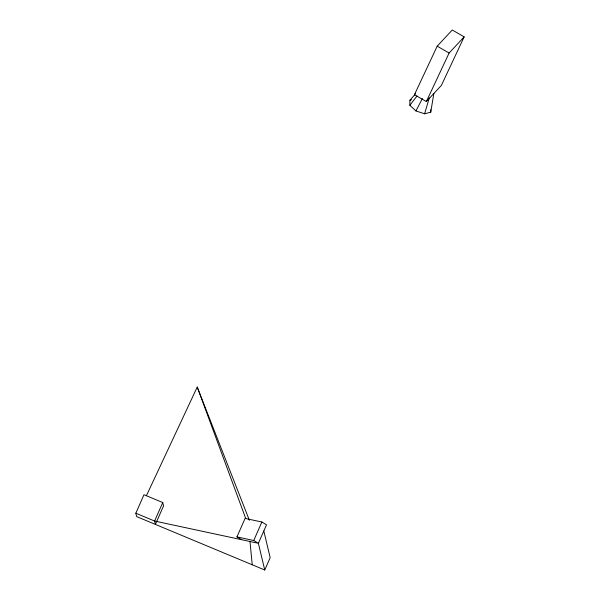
<?xml version="1.0" encoding="UTF-8"?>
<svg xmlns="http://www.w3.org/2000/svg" width="600" height="600" viewBox="0 0 600 600"><rect width="100%" height="100%" fill="white"/><g stroke="black" fill="none" stroke-linecap="round" stroke-linejoin="round"><path stroke-width="0.9" d="M433.86 93.472L430.732 112.222L424.582 113.797L415.935 110.94L409.853 105.315L409.912 100.222L414.735 94.778M430.732 112.222L430.763 109.68M424.582 113.797L429.3 97.905M263.805 530.963L270.173 557.67L264.743 570L136.635 516.585L135.84 513.217L143.985 494.722L162.75 502.545L163.545 505.912L155.4 524.408L154.605 521.04L162.75 502.545M241.583 539.692L236.94 536.91L245.085 518.408L261.877 522.007L266.52 524.798L258.375 543.293L264.743 570M236.94 536.91L253.733 540.51L261.877 522.007M146.4 495.72L197.235 387.053L249.39 520.327M414.435 94.703L437.205 46.17L452.265 30L464.16 36.862L441.39 85.387L426.338 101.558L414.435 94.703L415.688 93.352M426.338 101.558L449.107 53.025L464.16 36.862M415.935 110.94L422.393 98.528M409.853 105.315L416.993 95.985M409.912 100.222L411.668 99.773M135.84 513.217L154.605 521.04L258.375 543.293L253.733 540.51M437.205 46.17L449.107 53.025M197.235 387.053L245.76 518.558M249.983 541.493L252.233 564.78"/></g></svg>
